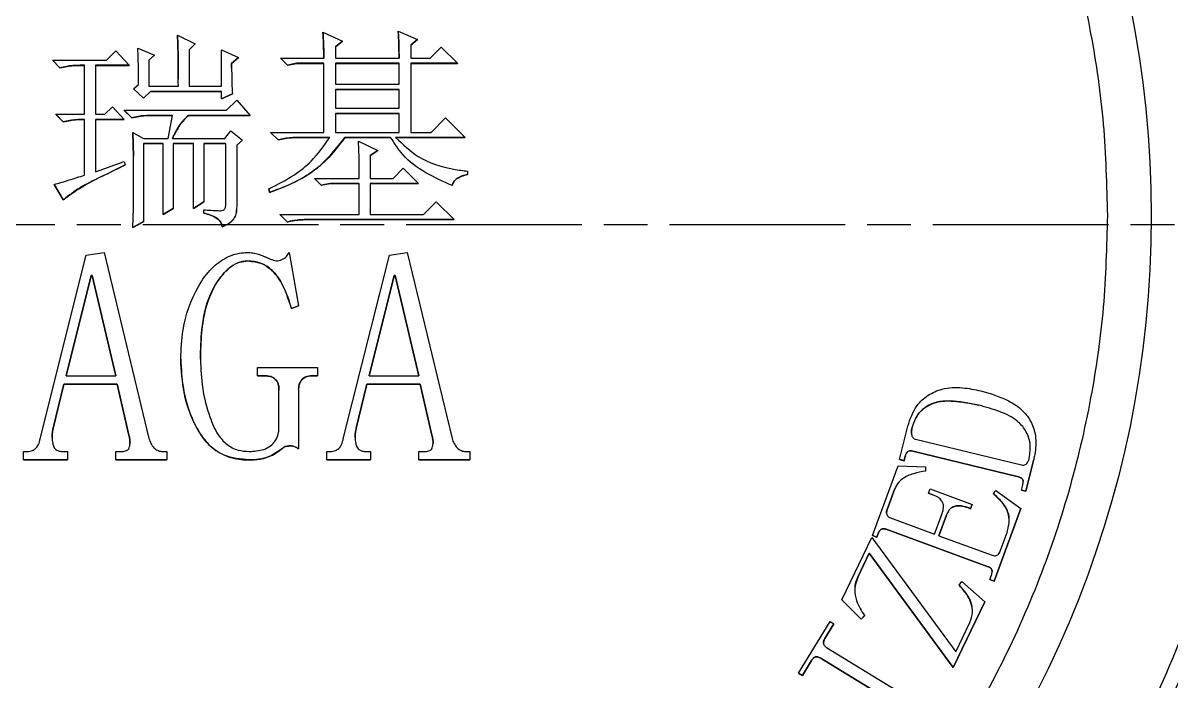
# Model space of a CAD drawing. Header units: millimetres. Extents: x 2016 to 4452, y 736 to 2459.
# Drawn here: x 3642.4 to 3720.8, y 2191.7 to 2236.7 of the extents above; entities that cross this region are included whole.
import ezdxf

# ---------------------------------------------------------------- set-up
doc = ezdxf.new("R2010")
doc.units = ezdxf.units.MM
doc.linetypes.add('AM_ISO08W050', pattern=[18, 12, -1.5, 3, -1.5])
doc.layers.add('AM_7', color=4, linetype='AM_ISO08W050', lineweight=25)

msp = doc.modelspace()

# ---------------------------------------------------------------- linework, layer by layer
at = {"color": 7, "linetype": 'Continuous', "lineweight": 25}
for p, q in [((3668.022, 2236.139), (3669.352, 2235.58)), ((3652.939, 2235.865), (3654.153, 2235.282)), ((3662.879, 2236.081), (3664.208, 2235.467)), ((3664.208, 2235.467), (3663.746, 2235.075)), ((3663.746, 2235.073), (3664.208, 2235.464)), ((3664.208, 2235.467), (3664.208, 2235.464)), ((3669.352, 2235.58), (3668.889, 2235.188)), ((3668.889, 2235.186), (3669.352, 2235.578)), ((3669.352, 2235.58), (3669.352, 2235.578)), ((3648.084, 2234.157), (3648.72, 2234.792)), ((3648.72, 2234.792), (3649.645, 2233.81)), ((3650.223, 2234.976), (3651.379, 2234.514)), ((3654.153, 2235.282), (3653.748, 2234.876)), ((3653.748, 2234.874), (3654.153, 2235.28)), ((3653.748, 2234.876), (3653.748, 2232.376)), ((3654.153, 2235.282), (3654.153, 2235.28)), ((3655.944, 2232.376), (3655.944, 2234.861)), ((3655.944, 2234.861), (3657.1, 2234.341)), ((3663.746, 2235.075), (3663.746, 2234.294)), ((3668.889, 2235.188), (3668.889, 2234.294)), ((3670.218, 2234.294), (3670.97, 2235.045)), ((3670.97, 2235.045), (3672.068, 2233.947)), ((3644.906, 2233.636), (3644.386, 2234.157)), ((3644.386, 2234.157), (3648.084, 2234.157)), ((3644.386, 2234.157), (3644.386, 2234.154)), ((3644.386, 2234.154), (3644.906, 2233.634)), ((3646.582, 2233.81), (3646.293, 2233.81)), ((3646.293, 2233.81), (3646.293, 2233.808)), ((3646.293, 2233.808), (3646.582, 2233.808)), ((3646.582, 2230.458), (3646.582, 2233.81)), ((3649.645, 2233.81), (3647.333, 2233.81)), ((3647.333, 2233.81), (3647.333, 2230.458)), ((3647.333, 2233.808), (3649.645, 2233.808)), ((3649.645, 2233.81), (3649.645, 2233.808)), ((3651.379, 2234.514), (3650.974, 2234.167)), ((3650.974, 2234.165), (3651.379, 2234.512)), ((3650.974, 2234.167), (3650.974, 2232.376)), ((3651.379, 2234.514), (3651.379, 2234.512)), ((3657.1, 2234.341), (3656.638, 2233.936)), ((3656.638, 2233.934), (3657.1, 2234.339)), ((3656.638, 2233.936), (3656.638, 2233.934)), ((3656.639, 2233.635), (3656.638, 2233.934)), ((3657.1, 2234.341), (3657.1, 2234.339)), ((3660.452, 2233.831), (3659.989, 2234.294)), ((3659.989, 2234.294), (3662.937, 2234.294)), ((3659.989, 2234.294), (3659.989, 2234.291)), ((3659.989, 2234.291), (3660.452, 2233.829)), ((3661.087, 2233.947), (3660.452, 2233.831)), ((3660.452, 2233.829), (3661.087, 2233.945)), ((3660.452, 2233.831), (3660.452, 2233.829)), ((3662.937, 2233.947), (3661.087, 2233.947)), ((3661.087, 2233.947), (3661.087, 2233.945)), ((3661.087, 2233.945), (3662.937, 2233.945)), ((3662.937, 2229.225), (3662.937, 2233.947)), ((3663.746, 2234.294), (3668.08, 2234.294)), ((3668.08, 2233.947), (3663.746, 2233.947)), ((3663.746, 2233.947), (3663.746, 2232.513)), ((3663.746, 2233.945), (3668.08, 2233.945)), ((3668.08, 2232.513), (3668.08, 2233.947)), ((3668.889, 2234.294), (3670.218, 2234.294)), ((3672.068, 2233.947), (3668.889, 2233.947)), ((3668.889, 2233.947), (3668.889, 2229.225)), ((3668.889, 2233.945), (3672.068, 2233.945)), ((3672.068, 2233.947), (3672.068, 2233.945)), ((3644.906, 2233.636), (3644.906, 2233.634)), ((3649.934, 2232.202), (3650.281, 2232.491)), ((3650.974, 2232.376), (3652.997, 2232.376)), ((3653.748, 2232.376), (3655.944, 2232.376)), ((3663.746, 2232.513), (3668.08, 2232.513)), ((3650.627, 2231.567), (3649.934, 2232.202)), ((3649.934, 2232.2), (3649.934, 2232.202)), ((3649.934, 2232.2), (3650.627, 2231.565)), ((3651.09, 2232.029), (3650.627, 2231.567)), ((3650.627, 2231.565), (3651.09, 2232.027)), ((3650.627, 2231.567), (3650.627, 2231.565)), ((3655.944, 2232.029), (3651.09, 2232.029)), ((3651.09, 2232.029), (3651.09, 2232.027)), ((3651.09, 2232.027), (3655.944, 2232.027)), ((3655.944, 2231.509), (3655.944, 2232.029)), ((3656.695, 2231.856), (3655.944, 2231.509)), ((3655.944, 2231.507), (3656.695, 2231.854)), ((3655.944, 2231.509), (3655.944, 2231.507)), ((3656.695, 2231.856), (3656.695, 2231.854)), ((3668.08, 2232.166), (3663.746, 2232.166)), ((3663.746, 2232.166), (3663.746, 2230.869)), ((3663.746, 2232.164), (3668.08, 2232.164)), ((3668.08, 2230.869), (3668.08, 2232.166)), ((3647.969, 2230.458), (3648.489, 2230.978)), ((3648.489, 2230.978), (3649.298, 2230.111)), ((3649.818, 2230.212), (3649.298, 2230.732)), ((3649.298, 2230.732), (3656.291, 2230.732)), ((3649.298, 2230.732), (3649.298, 2230.73)), ((3649.298, 2230.73), (3649.818, 2230.21)), ((3656.291, 2230.732), (3656.984, 2231.425)), ((3656.984, 2231.425), (3657.909, 2230.385)), ((3663.746, 2230.869), (3668.08, 2230.869)), ((3645.137, 2229.938), (3644.617, 2230.458)), ((3644.617, 2230.458), (3646.582, 2230.458)), ((3644.617, 2230.458), (3644.617, 2230.456)), ((3644.617, 2230.456), (3645.137, 2229.936)), ((3645.137, 2229.938), (3645.137, 2229.936)), ((3646.582, 2230.111), (3646.524, 2230.111)), ((3646.524, 2230.109), (3646.524, 2230.111)), ((3646.524, 2230.109), (3646.582, 2230.109)), ((3646.582, 2226.297), (3646.582, 2230.111)), ((3647.333, 2230.458), (3647.969, 2230.458)), ((3649.298, 2230.111), (3647.333, 2230.111)), ((3647.333, 2230.111), (3647.333, 2226.528)), ((3647.333, 2230.109), (3649.298, 2230.109)), ((3649.298, 2230.111), (3649.298, 2230.109)), ((3649.818, 2230.212), (3649.818, 2230.21)), ((3652.592, 2230.385), (3651.205, 2230.385)), ((3651.205, 2230.385), (3651.205, 2230.383)), ((3651.205, 2230.383), (3652.592, 2230.383)), ((3652.303, 2228.814), (3652.592, 2230.385)), ((3657.909, 2230.385), (3653.69, 2230.385)), ((3653.69, 2230.385), (3653.69, 2230.383)), ((3653.69, 2230.383), (3657.909, 2230.383)), ((3657.909, 2230.385), (3657.909, 2230.383)), ((3668.08, 2230.522), (3663.746, 2230.522)), ((3663.746, 2230.522), (3663.746, 2229.225)), ((3663.746, 2230.52), (3668.08, 2230.52)), ((3668.08, 2229.225), (3668.08, 2230.522)), ((3670.276, 2229.225), (3671.259, 2230.208)), ((3671.259, 2230.208), (3672.588, 2228.878)), ((3649.934, 2227.605), (3649.876, 2229.219)), ((3649.876, 2229.219), (3650.627, 2228.814)), ((3649.876, 2229.219), (3649.876, 2229.217)), ((3649.876, 2229.217), (3649.934, 2227.603)), ((3656.175, 2228.814), (3656.58, 2229.334)), ((3656.58, 2229.334), (3657.389, 2228.699)), ((3659.816, 2228.705), (3659.296, 2229.225)), ((3659.296, 2229.225), (3662.937, 2229.225)), ((3659.296, 2229.225), (3659.296, 2229.223)), ((3659.296, 2229.223), (3659.816, 2228.703)), ((3663.746, 2229.225), (3668.08, 2229.225)), ((3668.889, 2229.225), (3670.276, 2229.225)), ((3650.627, 2228.814), (3652.303, 2228.814)), ((3651.956, 2228.467), (3650.627, 2228.467)), ((3650.627, 2228.467), (3650.627, 2223.116)), ((3650.627, 2228.465), (3651.956, 2228.465)), ((3651.956, 2223.613), (3651.956, 2228.467)), ((3652.592, 2228.814), (3656.175, 2228.814)), ((3654.037, 2228.467), (3652.65, 2228.467)), ((3652.65, 2228.467), (3652.65, 2224.017)), ((3652.65, 2228.465), (3654.037, 2228.465)), ((3654.037, 2224.017), (3654.037, 2228.467)), ((3656.233, 2228.467), (3654.73, 2228.467)), ((3654.73, 2228.467), (3654.73, 2224.48)), ((3654.73, 2228.465), (3656.233, 2228.465)), ((3656.233, 2224.21), (3656.233, 2228.467)), ((3657.389, 2228.699), (3656.984, 2228.354)), ((3656.984, 2228.352), (3657.389, 2228.696)), ((3656.984, 2228.354), (3656.984, 2224.152)), ((3657.389, 2228.699), (3657.389, 2228.696)), ((3659.816, 2228.705), (3659.816, 2228.703)), ((3663.341, 2228.878), (3661.203, 2228.878)), ((3661.203, 2228.878), (3661.203, 2228.876)), ((3661.203, 2228.876), (3663.341, 2228.876)), ((3667.502, 2228.878), (3664.382, 2228.878)), ((3664.382, 2228.878), (3664.382, 2228.876)), ((3664.382, 2228.876), (3667.502, 2228.876)), ((3665.306, 2228.617), (3666.635, 2227.982)), ((3667.502, 2228.878), (3667.502, 2228.876)), ((3672.588, 2228.878), (3667.849, 2228.878)), ((3667.849, 2228.876), (3672.588, 2228.876)), ((3672.588, 2228.878), (3672.588, 2228.876)), ((3649.934, 2224.037), (3649.934, 2227.605)), ((3666.635, 2227.982), (3666.115, 2227.635)), ((3666.115, 2227.633), (3666.635, 2227.979)), ((3666.115, 2227.635), (3666.115, 2226.074)), ((3666.635, 2227.982), (3666.635, 2227.979)), ((3647.333, 2226.528), (3649.298, 2227.222)), ((3649.298, 2227.222), (3649.356, 2226.991)), ((3667.676, 2226.074), (3668.369, 2226.768)), ((3668.369, 2226.768), (3669.409, 2225.728)), ((3662.301, 2226.074), (3665.364, 2226.074)), ((3662.763, 2225.612), (3662.301, 2226.074)), ((3662.301, 2226.074), (3662.301, 2226.072)), ((3662.301, 2226.072), (3662.763, 2225.61)), ((3666.115, 2226.074), (3667.676, 2226.074)), ((3672.761, 2226.567), (3672.761, 2226.336)), ((3672.761, 2226.336), (3672.761, 2226.333)), ((3645.137, 2224.621), (3644.501, 2225.661)), ((3644.501, 2225.661), (3644.501, 2225.659)), ((3644.501, 2225.659), (3645.137, 2224.619)), ((3659.238, 2225.122), (3659.18, 2225.353)), ((3659.18, 2225.353), (3659.18, 2225.351)), ((3659.18, 2225.351), (3659.238, 2225.12)), ((3663.399, 2225.728), (3662.763, 2225.612)), ((3662.763, 2225.61), (3663.399, 2225.726)), ((3662.763, 2225.61), (3662.763, 2225.612)), ((3665.364, 2225.728), (3663.399, 2225.728)), ((3663.399, 2225.728), (3663.399, 2225.726)), ((3663.399, 2225.726), (3665.364, 2225.726)), ((3665.364, 2223.609), (3665.364, 2225.728)), ((3669.409, 2225.728), (3666.115, 2225.728)), ((3666.115, 2225.728), (3666.115, 2223.609)), ((3666.115, 2225.726), (3669.409, 2225.726)), ((3669.409, 2225.728), (3669.409, 2225.726)), ((3645.137, 2224.621), (3645.137, 2224.619)), ((3654.73, 2224.48), (3654.037, 2224.017)), ((3654.037, 2224.015), (3654.73, 2224.478)), ((3654.73, 2224.48), (3654.73, 2224.478)), ((3659.238, 2225.122), (3659.238, 2225.12)), ((3669.756, 2223.609), (3670.623, 2224.476)), ((3670.623, 2224.476), (3671.837, 2223.262)), ((3649.876, 2222.714), (3649.934, 2224.037)), ((3652.65, 2224.017), (3651.956, 2223.613)), ((3651.956, 2223.611), (3652.65, 2224.015)), ((3651.956, 2223.613), (3651.956, 2223.611)), ((3652.65, 2224.017), (3652.65, 2224.015)), ((3654.037, 2224.017), (3654.037, 2224.015)), ((3654.73, 2223.692), (3654.73, 2223.923)), ((3656.982, 2223.899), (3656.982, 2223.901)), ((3660.452, 2223.089), (3659.932, 2223.609)), ((3659.932, 2223.609), (3665.364, 2223.609)), ((3659.932, 2223.609), (3659.932, 2223.607)), ((3659.932, 2223.607), (3660.452, 2223.086)), ((3666.115, 2223.609), (3669.756, 2223.609)), ((3650.627, 2223.116), (3649.876, 2222.714)), ((3649.876, 2222.712), (3650.627, 2223.114)), ((3650.627, 2223.116), (3650.627, 2223.114)), ((3660.452, 2223.089), (3660.452, 2223.086)), ((3671.837, 2223.262), (3661.839, 2223.262)), ((3661.839, 2223.262), (3661.839, 2223.26)), ((3661.839, 2223.26), (3671.837, 2223.26)), ((3671.837, 2223.262), (3671.837, 2223.26)), ((3649.876, 2222.714), (3649.876, 2222.712)), ((3643.554, 2208.262), (3646.706, 2220.815)), ((3646.706, 2220.815), (3647.917, 2221.007)), ((3647.917, 2221.007), (3650.989, 2208.277)), ((3660.578, 2221.007), (3661.216, 2217.363)), ((3664.266, 2208.262), (3667.419, 2220.815)), ((3667.419, 2220.815), (3668.629, 2221.007)), ((3668.629, 2221.007), (3671.701, 2208.277)), ((3657.737, 2220.431), (3657.737, 2220.429)), ((3647.03, 2219.439), (3645.334, 2212.568)), ((3645.334, 2212.568), (3647.03, 2219.437)), ((3647.111, 2219.439), (3647.03, 2219.439)), ((3647.03, 2219.437), (3647.03, 2219.439)), ((3647.03, 2219.437), (3647.111, 2219.437)), ((3648.726, 2212.568), (3647.111, 2219.439)), ((3647.111, 2219.439), (3647.111, 2219.437)), ((3647.111, 2219.437), (3648.726, 2212.568)), ((3667.742, 2219.439), (3666.046, 2212.568)), ((3666.047, 2212.568), (3667.742, 2219.437)), ((3667.823, 2219.439), (3667.742, 2219.439)), ((3667.742, 2219.437), (3667.742, 2219.439)), ((3667.742, 2219.437), (3667.823, 2219.437)), ((3669.438, 2212.568), (3667.823, 2219.439)), ((3667.823, 2219.439), (3667.823, 2219.437)), ((3667.823, 2219.437), (3669.438, 2212.568)), ((3661.216, 2217.363), (3660.73, 2217.171)), ((3660.73, 2217.169), (3661.216, 2217.361)), ((3661.216, 2217.361), (3661.216, 2217.363)), ((3660.73, 2217.171), (3660.73, 2217.169)), ((3658.417, 2212.568), (3658.417, 2213.144)), ((3658.417, 2213.144), (3662.51, 2213.144)), ((3662.51, 2213.144), (3662.51, 2212.568)), ((3645.172, 2211.993), (3644.444, 2208.999)), ((3644.444, 2208.997), (3645.172, 2211.991)), ((3648.807, 2211.993), (3645.172, 2211.993)), ((3645.172, 2211.993), (3645.172, 2211.991)), ((3645.172, 2211.991), (3648.807, 2211.991)), ((3645.334, 2212.568), (3648.726, 2212.568)), ((3649.613, 2208.517), (3648.807, 2211.993)), ((3648.807, 2211.993), (3648.807, 2211.991)), ((3648.807, 2211.991), (3649.613, 2208.515)), ((3658.902, 2212.568), (3658.417, 2212.568)), ((3658.417, 2212.568), (3658.417, 2212.566)), ((3658.417, 2212.566), (3658.902, 2212.566)), ((3658.902, 2212.568), (3658.902, 2212.566)), ((3662.51, 2212.568), (3662.106, 2212.568)), ((3662.106, 2212.568), (3662.106, 2212.566)), ((3662.106, 2212.566), (3662.51, 2212.566)), ((3662.51, 2212.568), (3662.51, 2212.566)), ((3665.884, 2211.993), (3665.156, 2208.999)), ((3665.156, 2208.997), (3665.884, 2211.991)), ((3669.519, 2211.993), (3665.884, 2211.993)), ((3665.884, 2211.993), (3665.884, 2211.991)), ((3665.884, 2211.991), (3669.519, 2211.991)), ((3666.046, 2212.568), (3669.438, 2212.568)), ((3670.325, 2208.517), (3669.519, 2211.993)), ((3669.519, 2211.993), (3669.519, 2211.991)), ((3669.519, 2211.991), (3670.325, 2208.515)), ((3659.873, 2208.847), (3659.873, 2211.597)), ((3661.216, 2211.669), (3661.216, 2207.582)), ((3644.444, 2208.999), (3644.444, 2208.997)), ((3665.156, 2208.999), (3665.156, 2208.997)), ((3702.292, 2206.841), (3702.845, 2209.116)), ((3649.613, 2208.517), (3649.613, 2208.515)), ((3670.325, 2208.517), (3670.325, 2208.515)), ((3703.382, 2208.234), (3710.612, 2206.471)), ((3711.595, 2208.129), (3711.595, 2208.131)), ((3642.421, 2206.815), (3642.421, 2207.39)), ((3642.421, 2207.39), (3642.664, 2207.39)), ((3645.172, 2207.39), (3645.415, 2207.39)), ((3645.415, 2207.39), (3645.415, 2206.815)), ((3648.723, 2206.815), (3648.723, 2207.39)), ((3648.723, 2207.39), (3649.047, 2207.39)), ((3651.959, 2207.39), (3652.202, 2207.39)), ((3652.202, 2207.39), (3652.202, 2206.815)), ((3660.008, 2207.534), (3660.008, 2207.532)), ((3660.652, 2207.774), (3660.652, 2207.772)), ((3663.134, 2206.815), (3663.134, 2207.39)), ((3663.134, 2207.39), (3663.376, 2207.39)), ((3665.884, 2207.39), (3666.127, 2207.39)), ((3666.127, 2207.39), (3666.127, 2206.815)), ((3669.435, 2206.815), (3669.435, 2207.39)), ((3669.435, 2207.39), (3669.759, 2207.39)), ((3672.672, 2207.39), (3672.914, 2207.39)), ((3672.914, 2207.39), (3672.914, 2206.815)), ((3710.413, 2205.662), (3703.184, 2207.425)), ((3703.184, 2207.425), (3703.184, 2207.422)), ((3703.184, 2207.422), (3710.413, 2205.66)), ((3645.415, 2206.815), (3642.421, 2206.815)), ((3642.421, 2206.815), (3642.421, 2206.813)), ((3642.421, 2206.813), (3645.415, 2206.813)), ((3645.415, 2206.815), (3645.415, 2206.813)), ((3652.202, 2206.815), (3648.723, 2206.815)), ((3648.723, 2206.815), (3648.723, 2206.813)), ((3648.723, 2206.813), (3652.202, 2206.813)), ((3652.202, 2206.815), (3652.202, 2206.813)), ((3657.833, 2206.815), (3657.833, 2206.813)), ((3666.127, 2206.815), (3663.134, 2206.815)), ((3663.134, 2206.815), (3663.134, 2206.813)), ((3663.134, 2206.813), (3666.127, 2206.813)), ((3666.127, 2206.815), (3666.127, 2206.813)), ((3672.914, 2206.815), (3669.435, 2206.815)), ((3669.435, 2206.815), (3669.435, 2206.813)), ((3669.435, 2206.813), (3672.914, 2206.813)), ((3672.914, 2206.815), (3672.914, 2206.813)), ((3700.444, 2201.639), (3702.199, 2206.407)), ((3702.199, 2206.407), (3704.051, 2206.332)), ((3702.596, 2206.766), (3702.292, 2206.841)), ((3702.292, 2206.841), (3702.292, 2206.839)), ((3702.292, 2206.839), (3702.596, 2206.764)), ((3702.669, 2207.068), (3702.596, 2206.766)), ((3702.596, 2206.764), (3702.669, 2207.066)), ((3702.596, 2206.766), (3702.596, 2206.764)), ((3702.669, 2207.068), (3702.669, 2207.066)), ((3704.051, 2206.332), (3704.056, 2206.052)), ((3711.455, 2206.856), (3710.926, 2204.681)), ((3710.926, 2204.679), (3711.455, 2206.854)), ((3711.455, 2206.856), (3711.455, 2206.854)), ((3710.413, 2205.662), (3710.413, 2205.66)), ((3701.937, 2204.79), (3701.436, 2203.429)), ((3701.436, 2203.426), (3701.937, 2204.788)), ((3701.937, 2204.79), (3701.937, 2204.788)), ((3704.274, 2204.538), (3704.382, 2204.829)), ((3704.382, 2204.829), (3707.25, 2203.773)), ((3710.621, 2204.755), (3710.708, 2205.109)), ((3710.926, 2204.681), (3710.621, 2204.755)), ((3710.621, 2204.755), (3710.621, 2204.752)), ((3704.565, 2204.432), (3704.274, 2204.538)), ((3704.274, 2204.538), (3704.274, 2204.536)), ((3704.274, 2204.536), (3704.565, 2204.43)), ((3704.565, 2204.432), (3704.565, 2204.43)), ((3708.684, 2204.517), (3708.87, 2204.725)), ((3708.87, 2204.725), (3710.571, 2203.49)), ((3710.621, 2204.752), (3710.926, 2204.679)), ((3710.926, 2204.681), (3710.926, 2204.679)), ((3701.436, 2203.429), (3701.436, 2203.426)), ((3707.142, 2203.482), (3706.948, 2203.554)), ((3706.948, 2203.554), (3706.948, 2203.552)), ((3706.948, 2203.552), (3707.142, 2203.48)), ((3707.25, 2203.773), (3707.142, 2203.482)), ((3707.142, 2203.48), (3707.25, 2203.771)), ((3707.142, 2203.482), (3707.142, 2203.48)), ((3707.25, 2203.773), (3707.25, 2203.771)), ((3710.571, 2203.49), (3708.745, 2198.53)), ((3708.745, 2198.528), (3710.571, 2203.488)), ((3710.571, 2203.49), (3710.571, 2203.488)), ((3701.664, 2202.849), (3704.679, 2201.739)), ((3704.679, 2201.739), (3705.199, 2203.149)), ((3705.492, 2203.041), (3704.971, 2201.631)), ((3704.972, 2201.631), (3705.492, 2203.039)), ((3705.492, 2203.041), (3705.492, 2203.039)), ((3700.737, 2201.531), (3700.444, 2201.639)), ((3700.444, 2201.639), (3700.444, 2201.637)), ((3700.444, 2201.637), (3700.737, 2201.529)), ((3700.828, 2201.774), (3700.737, 2201.531)), ((3700.737, 2201.529), (3700.828, 2201.772)), ((3700.828, 2201.774), (3700.828, 2201.772)), ((3708.333, 2199.51), (3701.379, 2202.07)), ((3701.379, 2202.068), (3701.379, 2202.07)), ((3701.379, 2202.068), (3708.333, 2199.508)), ((3704.971, 2201.631), (3708.618, 2200.289)), ((3709.169, 2200.583), (3709.633, 2201.847)), ((3698.349, 2197.247), (3700.386, 2201.497)), ((3700.386, 2201.497), (3706.124, 2193.693)), ((3700.737, 2201.531), (3700.737, 2201.529)), ((3700.22, 2200.428), (3699.438, 2198.794)), ((3699.438, 2198.792), (3700.22, 2200.425)), ((3705.957, 2192.624), (3700.22, 2200.428)), ((3700.22, 2200.428), (3700.22, 2200.425)), ((3700.22, 2200.425), (3705.957, 2192.622)), ((3708.333, 2199.51), (3708.333, 2199.508)), ((3699.438, 2198.794), (3699.438, 2198.792)), ((3706.35, 2198.239), (3706.531, 2198.497)), ((3706.531, 2198.497), (3708.106, 2197.108)), ((3708.452, 2198.638), (3708.56, 2198.929)), ((3708.745, 2198.53), (3708.452, 2198.638)), ((3708.452, 2198.638), (3708.452, 2198.636)), ((3708.452, 2198.636), (3708.745, 2198.528)), ((3708.745, 2198.53), (3708.745, 2198.528)), ((3699.671, 2195.926), (3698.349, 2197.247)), ((3698.349, 2197.247), (3698.349, 2197.245)), ((3698.349, 2197.245), (3699.671, 2195.924)), ((3708.106, 2197.108), (3705.957, 2192.624)), ((3705.957, 2192.622), (3708.106, 2197.106)), ((3708.106, 2197.108), (3708.106, 2197.106)), ((3699.896, 2196.161), (3699.671, 2195.926)), ((3699.671, 2195.924), (3699.896, 2196.159)), ((3699.896, 2196.161), (3699.896, 2196.159)), ((3695.376, 2192.229), (3697.539, 2195.773)), ((3697.805, 2195.611), (3697.183, 2194.592)), ((3697.183, 2194.59), (3697.805, 2195.609)), ((3697.539, 2195.773), (3697.805, 2195.611)), ((3697.805, 2195.611), (3697.805, 2195.609)), ((3699.671, 2195.926), (3699.671, 2195.924)), ((3706.124, 2193.693), (3707.087, 2195.702)), ((3697.183, 2194.592), (3697.183, 2194.59)), ((3697.295, 2193.976), (3703.631, 2190.11)), ((3696.264, 2193.086), (3695.642, 2192.067)), ((3695.642, 2192.065), (3696.264, 2193.084)), ((3696.264, 2193.086), (3696.264, 2193.084)), ((3703.197, 2189.401), (3696.861, 2193.267)), ((3696.861, 2193.265), (3696.861, 2193.267)), ((3696.861, 2193.265), (3703.197, 2189.399)), ((3695.642, 2192.067), (3695.376, 2192.229)), ((3695.376, 2192.229), (3695.376, 2192.226)), ((3695.376, 2192.226), (3695.642, 2192.065)), ((3705.957, 2192.624), (3705.957, 2192.622)), ((3695.642, 2192.067), (3695.642, 2192.065))]:
    msp.add_line(p, q, dxfattribs=at)
msp.add_circle((3647.989, 2223.519), 71.5, dxfattribs=at)
for centre, start, end in [((3647.99, 2223.517), 280.30604, 349.69383), ((3648.067, 2223.145), 281.36448, 349.47139)]:
    msp.add_arc(centre, 80, start, end, dxfattribs=at)
for points, knots in [([(3579.49, 2223.525), (3579.544, 2225.615), (3579.654, 2229.793), (3580.564, 2236.131), (3582.05, 2242.484), (3584.224, 2248.85), (3587.055, 2255.073), (3590.569, 2261.095), (3594.723, 2266.787), (3599.466, 2272.049), (3604.728, 2276.792), (3610.42, 2280.946), (3616.442, 2284.46), (3622.665, 2287.291), (3629.031, 2289.463), (3635.383, 2290.958), (3641.722, 2291.835), (3647.989, 2292.12), (3654.257, 2291.835), (3660.595, 2290.958), (3666.948, 2289.463), (3673.314, 2287.291), (3679.537, 2284.46), (3685.56, 2280.946), (3691.251, 2276.792), (3696.513, 2272.049), (3701.256, 2266.787), (3705.41, 2261.095), (3708.924, 2255.073), (3711.755, 2248.85), (3713.929, 2242.484), (3715.415, 2236.132), (3716.325, 2229.793), (3716.435, 2225.615), (3716.49, 2223.525)], [0, 0, 0, 0, 0.0291236, 0.0582485, 0.08912, 0.1199941, 0.1519015, 0.1843128, 0.2170688, 0.25, 0.2829312, 0.3156872, 0.3480985, 0.3800059, 0.4108775, 0.4417515, 0.4708745, 0.5, 0.529123, 0.5582485, 0.58912, 0.6199941, 0.6519015, 0.6843128, 0.7170688, 0.75, 0.7829312, 0.8156872, 0.8480985, 0.8800059, 0.9108775, 0.9417515, 0.9708751, 1, 1, 1, 1]), ([(3668.08, 2234.294), (3668.079, 2234.46), (3668.077, 2234.794), (3668.064, 2235.409), (3668.038, 2235.857), (3668.022, 2236.139)], [0, 0, 0, 0, 0.2708249, 0.5416574, 1, 1, 1, 1]), ([(3652.997, 2232.376), (3652.996, 2232.709), (3652.994, 2233.376), (3652.985, 2234.539), (3652.956, 2235.368), (3652.939, 2235.865)], [0, 0, 0, 0, 0.286572, 0.573139, 1, 1, 1, 1]), ([(3652.939, 2235.862), (3652.952, 2235.529), (3652.977, 2234.863), (3652.991, 2233.867), (3652.993, 2233.204), (3652.994, 2232.874)], [0, 0, 0, 0, 0.334579, 0.669145, 1, 1, 1, 1]), ([(3662.937, 2234.294), (3662.935, 2234.46), (3662.932, 2234.794), (3662.918, 2235.39), (3662.894, 2235.818), (3662.879, 2236.081)], [0, 0, 0, 0, 0.279578, 0.559168, 1, 1, 1, 1]), ([(3662.879, 2236.079), (3662.888, 2235.912), (3662.907, 2235.579), (3662.931, 2234.984), (3662.935, 2234.554), (3662.937, 2234.291)], [0, 0, 0, 0, 0.2795779, 0.5591682, 1, 1, 1, 1]), ([(3668.022, 2236.136), (3668.033, 2235.97), (3668.054, 2235.637), (3668.074, 2235.022), (3668.078, 2234.574), (3668.08, 2234.291)], [0, 0, 0, 0, 0.270825, 0.541661, 1, 1, 1, 1]), ([(3650.281, 2232.491), (3650.279, 2232.825), (3650.277, 2233.406), (3650.259, 2234.234), (3650.235, 2234.729), (3650.223, 2234.976)], [0, 0, 0, 0, 0.402279, 0.701072, 1, 1, 1, 1]), ([(3646.293, 2233.81), (3646.126, 2233.806), (3645.81, 2233.8), (3645.345, 2233.741), (3645.053, 2233.671), (3644.906, 2233.636)], [0, 0, 0, 0, 0.35686, 0.67714, 1, 1, 1, 1]), ([(3644.906, 2233.634), (3645.068, 2233.673), (3645.376, 2233.746), (3645.842, 2233.799), (3646.142, 2233.805), (3646.293, 2233.808)], [0, 0, 0, 0, 0.356908, 0.677314, 1, 1, 1, 1]), ([(3656.638, 2233.936), (3656.639, 2233.589), (3656.642, 2233.069), (3656.66, 2232.375), (3656.683, 2232.029), (3656.695, 2231.856)], [0, 0, 0, 0, 0.499684, 0.749744, 1, 1, 1, 1]), ([(3646.524, 2230.111), (3646.357, 2230.108), (3646.041, 2230.101), (3645.576, 2230.043), (3645.284, 2229.973), (3645.137, 2229.938)], [0, 0, 0, 0, 0.35686, 0.67714, 1, 1, 1, 1]), ([(3645.137, 2229.936), (3645.299, 2229.974), (3645.608, 2230.047), (3646.073, 2230.1), (3646.373, 2230.106), (3646.524, 2230.109)], [0, 0, 0, 0, 0.356908, 0.677314, 1, 1, 1, 1]), ([(3651.205, 2230.385), (3651.038, 2230.382), (3650.722, 2230.375), (3650.257, 2230.317), (3649.965, 2230.247), (3649.818, 2230.212)], [0, 0, 0, 0, 0.35686, 0.67714, 1, 1, 1, 1]), ([(3649.818, 2230.21), (3649.981, 2230.248), (3650.289, 2230.321), (3650.754, 2230.374), (3651.054, 2230.38), (3651.205, 2230.383)], [0, 0, 0, 0, 0.356908, 0.677314, 1, 1, 1, 1]), ([(3653.69, 2230.385), (3653.567, 2230.271), (3653.321, 2230.044), (3652.947, 2229.516), (3652.732, 2229.09), (3652.592, 2228.814)], [0, 0, 0, 0, 0.259762, 0.519402, 1, 1, 1, 1]), ([(3652.592, 2228.812), (3652.665, 2228.962), (3652.812, 2229.261), (3653.139, 2229.818), (3653.473, 2230.161), (3653.69, 2230.383)], [0, 0, 0, 0, 0.259337, 0.518831, 1, 1, 1, 1]), ([(3659.18, 2225.353), (3659.776, 2225.656), (3660.808, 2226.18), (3662.271, 2227.336), (3662.946, 2228.309), (3663.341, 2228.878)], [0, 0, 0, 0, 0.36202, 0.6263638, 1, 1, 1, 1]), ([(3664.382, 2228.878), (3663.98, 2228.337), (3662.972, 2226.976), (3661.086, 2225.787), (3659.685, 2225.283), (3659.238, 2225.122)], [0, 0, 0, 0, 0.3105248, 0.7800713, 1, 1, 1, 1]), ([(3659.238, 2225.12), (3659.864, 2225.357), (3661.014, 2225.793), (3662.869, 2226.953), (3663.8, 2228.137), (3664.382, 2228.876)], [0, 0, 0, 0, 0.3094377, 0.5687186, 1, 1, 1, 1]), ([(3661.203, 2228.878), (3661.036, 2228.875), (3660.72, 2228.868), (3660.255, 2228.81), (3659.963, 2228.74), (3659.816, 2228.705)], [0, 0, 0, 0, 0.35686, 0.67714, 1, 1, 1, 1]), ([(3659.816, 2228.703), (3659.978, 2228.741), (3660.287, 2228.814), (3660.752, 2228.867), (3661.052, 2228.873), (3661.203, 2228.876)], [0, 0, 0, 0, 0.356908, 0.677314, 1, 1, 1, 1]), ([(3665.364, 2226.074), (3665.362, 2226.408), (3665.359, 2226.998), (3665.342, 2227.846), (3665.318, 2228.36), (3665.306, 2228.617)], [0, 0, 0, 0, 0.39313, 0.696516, 1, 1, 1, 1]), ([(3671.721, 2225.584), (3671.11, 2225.853), (3669.885, 2226.391), (3668.378, 2227.491), (3667.76, 2228.47), (3667.502, 2228.878)], [0, 0, 0, 0, 0.367157, 0.736287, 1, 1, 1, 1]), ([(3667.849, 2228.878), (3668.337, 2228.404), (3669.451, 2227.321), (3671.289, 2226.76), (3672.452, 2226.607), (3672.761, 2226.567)], [0, 0, 0, 0, 0.364385, 0.830851, 1, 1, 1, 1]), ([(3649.356, 2226.991), (3648.759, 2226.695), (3647.74, 2226.189), (3646.274, 2225.491), (3645.518, 2224.912), (3645.137, 2224.621)], [0, 0, 0, 0, 0.41234, 0.704495, 1, 1, 1, 1]), ([(3645.137, 2224.619), (3645.618, 2224.969), (3646.513, 2225.62), (3647.98, 2226.31), (3648.897, 2226.762), (3649.356, 2226.988)], [0, 0, 0, 0, 0.36689, 0.683392, 1, 1, 1, 1]), ([(3644.501, 2225.661), (3644.85, 2225.761), (3645.373, 2225.91), (3646.065, 2226.129), (3646.409, 2226.241), (3646.582, 2226.297)], [0, 0, 0, 0, 0.499885, 0.749929, 1, 1, 1, 1]), ([(3672.761, 2226.336), (3672.636, 2226.308), (3672.385, 2226.253), (3672.069, 2226.103), (3671.844, 2225.893), (3671.751, 2225.713), (3671.726, 2225.606), (3671.721, 2225.584)], [0, 0, 0, 0, 0.282135, 0.566109, 0.757606, 0.950164, 1, 1, 1, 1]), ([(3671.721, 2225.582), (3671.75, 2225.673), (3671.807, 2225.85), (3672.036, 2226.079), (3672.361, 2226.244), (3672.626, 2226.303), (3672.761, 2226.333)], [0, 0, 0, 0, 0.208439, 0.402698, 0.695105, 1, 1, 1, 1]), ([(3654.73, 2223.923), (3654.897, 2223.911), (3655.226, 2223.888), (3655.612, 2223.872), (3655.886, 2223.862), (3656.027, 2223.875), (3656.13, 2223.928), (3656.191, 2223.999), (3656.226, 2224.097), (3656.231, 2224.17), (3656.233, 2224.21)], [0, 0, 0, 0, 0.291265, 0.577908, 0.673859, 0.770575, 0.821169, 0.872133, 0.929983, 1, 1, 1, 1]), ([(3656.002, 2222.772), (3655.967, 2222.889), (3655.901, 2223.109), (3655.603, 2223.391), (3655.206, 2223.583), (3654.884, 2223.657), (3654.73, 2223.692)], [0, 0, 0, 0, 0.215567, 0.407136, 0.716043, 1, 1, 1, 1]), ([(3654.73, 2223.69), (3654.889, 2223.653), (3655.208, 2223.58), (3655.598, 2223.391), (3655.869, 2223.136), (3655.968, 2222.922), (3655.996, 2222.796), (3656.002, 2222.77)], [0, 0, 0, 0, 0.292672, 0.587324, 0.768523, 0.951511, 1, 1, 1, 1]), ([(3656.984, 2224.152), (3656.981, 2223.983), (3656.976, 2223.684), (3656.796, 2223.29), (3656.477, 2222.965), (3656.18, 2222.844), (3656.002, 2222.772)], [0, 0, 0, 0, 0.273904, 0.481798, 0.689877, 1, 1, 1, 1]), ([(3656.002, 2222.77), (3656.215, 2222.859), (3656.547, 2222.998), (3656.851, 2223.383), (3656.964, 2223.674), (3656.968, 2223.85), (3656.97, 2223.9)], [0, 0, 0, 0, 0.427109, 0.666996, 0.906925, 1, 1, 1, 1]), ([(3716.49, 2223.525), (3716.435, 2221.436), (3716.325, 2217.258), (3715.415, 2210.92), (3713.929, 2204.567), (3711.755, 2198.201), (3708.924, 2191.978), (3705.41, 2185.955), (3701.256, 2180.264), (3696.513, 2175.002), (3691.251, 2170.259), (3685.56, 2166.105), (3679.537, 2162.591), (3673.314, 2159.76), (3666.948, 2157.588), (3660.596, 2156.093), (3654.257, 2155.216), (3647.99, 2154.931), (3641.722, 2155.216), (3635.384, 2156.093), (3629.031, 2157.588), (3622.665, 2159.759), (3616.442, 2162.591), (3610.42, 2166.105), (3604.728, 2170.259), (3599.466, 2175.002), (3594.723, 2180.264), (3590.569, 2185.955), (3587.055, 2191.978), (3584.224, 2198.201), (3582.05, 2204.567), (3580.564, 2210.919), (3579.654, 2217.258), (3579.544, 2221.436), (3579.49, 2223.525)], [0, 0, 0, 0, 0.029124, 0.058248, 0.08912, 0.119994, 0.151902, 0.184313, 0.217069, 0.25, 0.282931, 0.315687, 0.348098, 0.380006, 0.410878, 0.441752, 0.470875, 0.5, 0.529123, 0.558248, 0.58912, 0.619994, 0.651902, 0.684313, 0.717069, 0.75, 0.782931, 0.815687, 0.848098, 0.880006, 0.910878, 0.941752, 0.970875, 1, 1, 1, 1]), ([(3661.839, 2223.262), (3661.672, 2223.258), (3661.356, 2223.252), (3660.891, 2223.193), (3660.599, 2223.124), (3660.452, 2223.089)], [0, 0, 0, 0, 0.35686, 0.67714, 1, 1, 1, 1]), ([(3660.452, 2223.086), (3660.614, 2223.125), (3660.922, 2223.198), (3661.388, 2223.251), (3661.688, 2223.257), (3661.839, 2223.26)], [0, 0, 0, 0, 0.356908, 0.677314, 1, 1, 1, 1]), ([(3653.161, 2213.707), (3653.189, 2214.375), (3653.263, 2216.097), (3654.016, 2218.262), (3655.168, 2219.89), (3656.246, 2220.726), (3657.168, 2220.987), (3657.685, 2221.003), (3657.788, 2221.007)], [0, 0, 0, 0, 0.211208, 0.543916, 0.70607, 0.836311, 0.967456, 1, 1, 1, 1]), ([(3657.788, 2221.007), (3657.925, 2220.997), (3658.187, 2220.978), (3658.558, 2220.864), (3658.787, 2220.768), (3658.902, 2220.719)], [0, 0, 0, 0, 0.356459, 0.6762528, 1, 1, 1, 1]), ([(3658.902, 2220.719), (3658.968, 2220.69), (3659.098, 2220.633), (3659.358, 2220.52), (3659.563, 2220.467), (3659.7, 2220.431)], [0, 0, 0, 0, 0.251708, 0.503436, 1, 1, 1, 1]), ([(3659.7, 2220.431), (3659.83, 2220.45), (3660.085, 2220.488), (3660.39, 2220.715), (3660.517, 2220.913), (3660.578, 2221.007)], [0, 0, 0, 0, 0.3565311, 0.6963223, 1, 1, 1, 1]), ([(3657.737, 2220.431), (3657.498, 2220.401), (3657.026, 2220.341), (3656.275, 2219.825), (3655.469, 2218.839), (3654.832, 2217.312), (3654.545, 2215.512), (3654.517, 2214.309), (3654.503, 2213.707)], [0, 0, 0, 0, 0.087728, 0.173959, 0.328461, 0.554861, 0.777023, 1, 1, 1, 1]), ([(3654.503, 2213.705), (3654.521, 2214.371), (3654.559, 2215.871), (3654.952, 2217.838), (3655.79, 2219.263), (3656.495, 2220.007), (3657.153, 2220.373), (3657.554, 2220.411), (3657.737, 2220.429)], [0, 0, 0, 0, 0.247052, 0.556194, 0.728456, 0.852184, 0.932583, 1, 1, 1, 1]), ([(3660.73, 2217.171), (3660.523, 2217.814), (3660.22, 2218.754), (3659.446, 2219.805), (3658.654, 2220.344), (3658.037, 2220.403), (3657.737, 2220.431)], [0, 0, 0, 0, 0.421189, 0.615596, 0.812628, 1, 1, 1, 1]), ([(3657.737, 2220.429), (3658.079, 2220.391), (3658.719, 2220.321), (3659.581, 2219.679), (3660.272, 2218.614), (3660.563, 2217.698), (3660.73, 2217.169)], [0, 0, 0, 0, 0.2129218, 0.3976328, 0.6523476, 1, 1, 1, 1]), ([(3657.833, 2206.815), (3657.246, 2206.87), (3656.253, 2206.964), (3655.08, 2207.772), (3654.045, 2209.193), (3653.31, 2211.229), (3653.207, 2212.941), (3653.161, 2213.707)], [0, 0, 0, 0, 0.187422, 0.316972, 0.445984, 0.752119, 1, 1, 1, 1]), ([(3653.161, 2213.705), (3653.194, 2213.035), (3653.254, 2211.815), (3653.725, 2210.102), (3654.357, 2208.708), (3655.248, 2207.6), (3656.359, 2206.98), (3657.264, 2206.827), (3657.743, 2206.815), (3657.833, 2206.813)], [0, 0, 0, 0, 0.215958, 0.393484, 0.570524, 0.707459, 0.84524, 0.970964, 1, 1, 1, 1]), ([(3654.503, 2213.707), (3654.533, 2213.037), (3654.592, 2211.698), (3655.046, 2209.959), (3655.581, 2208.634), (3656.278, 2207.851), (3657.036, 2207.446), (3657.583, 2207.408), (3657.839, 2207.39)], [0, 0, 0, 0, 0.254742, 0.50973, 0.682774, 0.792634, 0.903219, 1, 1, 1, 1]), ([(3659.873, 2211.597), (3659.867, 2211.734), (3659.856, 2211.957), (3659.72, 2212.24), (3659.521, 2212.434), (3659.235, 2212.555), (3659.018, 2212.564), (3658.902, 2212.568)], [0, 0, 0, 0, 0.2578562, 0.4223337, 0.5883002, 0.7795784, 1, 1, 1, 1]), ([(3658.902, 2212.566), (3659.039, 2212.56), (3659.262, 2212.549), (3659.545, 2212.413), (3659.739, 2212.213), (3659.86, 2211.928), (3659.869, 2211.711), (3659.873, 2211.595)], [0, 0, 0, 0, 0.257856, 0.422334, 0.5883, 0.779578, 1, 1, 1, 1]), ([(3662.106, 2212.568), (3661.972, 2212.557), (3661.749, 2212.539), (3661.482, 2212.365), (3661.311, 2212.15), (3661.225, 2211.905), (3661.219, 2211.741), (3661.216, 2211.669)], [0, 0, 0, 0, 0.277602, 0.465557, 0.653489, 0.849158, 1, 1, 1, 1]), ([(3661.216, 2211.667), (3661.226, 2211.8), (3661.244, 2212.027), (3661.419, 2212.3), (3661.635, 2212.474), (3661.877, 2212.556), (3662.036, 2212.563), (3662.106, 2212.566)], [0, 0, 0, 0, 0.27733, 0.471434, 0.665879, 0.852753, 1, 1, 1, 1]), ([(3702.845, 2209.116), (3703.015, 2209.614), (3703.299, 2210.444), (3704.213, 2211.287), (3705.291, 2211.756), (3706.551, 2211.807), (3707.42, 2211.628), (3707.832, 2211.543)], [0, 0, 0, 0, 0.247075, 0.411707, 0.576376, 0.799459, 1, 1, 1, 1]), ([(3707.832, 2211.543), (3708.479, 2211.357), (3709.512, 2211.06), (3710.687, 2210.268), (3711.329, 2209.415), (3711.646, 2208.366), (3711.594, 2207.488), (3711.479, 2206.964), (3711.455, 2206.856)], [0, 0, 0, 0, 0.297111, 0.47381, 0.61789, 0.761902, 0.950798, 1, 1, 1, 1]), ([(3703.149, 2209.039), (3703.262, 2209.364), (3703.458, 2209.924), (3704.098, 2210.488), (3704.914, 2210.84), (3706.162, 2210.882), (3707.119, 2210.678), (3707.697, 2210.555)], [0, 0, 0, 0, 0.187288, 0.322879, 0.458162, 0.672864, 1, 1, 1, 1]), ([(3707.697, 2210.557), (3707.039, 2210.697), (3706.086, 2210.899), (3704.8, 2210.809), (3703.991, 2210.44), (3703.435, 2209.842), (3703.23, 2209.341), (3703.159, 2209.079), (3703.149, 2209.041)], [0, 0, 0, 0, 0.370461, 0.536516, 0.705021, 0.84958, 0.977988, 1, 1, 1, 1]), ([(3711.151, 2206.929), (3711.198, 2207.269), (3711.289, 2207.922), (3710.945, 2208.834), (3710.246, 2209.632), (3709.1, 2210.172), (3708.186, 2210.423), (3707.697, 2210.557)], [0, 0, 0, 0, 0.178845, 0.344366, 0.496994, 0.730831, 1, 1, 1, 1]), ([(3644.444, 2208.999), (3644.433, 2208.947), (3644.412, 2208.841), (3644.379, 2208.629), (3644.369, 2208.468), (3644.363, 2208.361)], [0, 0, 0, 0, 0.2502199, 0.5005081, 1, 1, 1, 1]), ([(3644.363, 2208.359), (3644.365, 2208.413), (3644.369, 2208.52), (3644.394, 2208.734), (3644.424, 2208.892), (3644.444, 2208.997)], [0, 0, 0, 0, 0.250219, 0.500495, 1, 1, 1, 1]), ([(3657.839, 2207.39), (3658.178, 2207.41), (3658.69, 2207.441), (3659.309, 2207.75), (3659.667, 2208.12), (3659.822, 2208.519), (3659.86, 2208.761), (3659.873, 2208.847)], [0, 0, 0, 0, 0.362877, 0.547963, 0.734409, 0.906428, 1, 1, 1, 1]), ([(3662.123, 2145.794), (3664.619, 2146.32), (3669.657, 2147.383), (3677.034, 2149.921), (3684.276, 2153.19), (3691.255, 2157.253), (3697.858, 2162.065), (3703.951, 2167.557), (3709.444, 2173.651), (3714.256, 2180.254), (3718.318, 2187.233), (3721.587, 2194.475), (3724.126, 2201.852), (3725.189, 2206.889), (3725.715, 2209.385)], [0, 0, 0, 0, 0.0799588, 0.1613715, 0.2441424, 0.3288926, 0.4142166, 0.5, 0.5857784, 0.6711024, 0.7558576, 0.8386237, 0.9200388, 1, 1, 1, 1]), ([(3665.156, 2208.999), (3665.146, 2208.947), (3665.124, 2208.841), (3665.091, 2208.629), (3665.082, 2208.468), (3665.075, 2208.361)], [0, 0, 0, 0, 0.25022, 0.500508, 1, 1, 1, 1]), ([(3665.075, 2208.359), (3665.077, 2208.413), (3665.082, 2208.52), (3665.106, 2208.734), (3665.136, 2208.892), (3665.156, 2208.997)], [0, 0, 0, 0, 0.250219, 0.500495, 1, 1, 1, 1]), ([(3703.106, 2208.622), (3703.103, 2208.641), (3703.085, 2208.78), (3703.119, 2208.919), (3703.149, 2209.039)], [0, 0, 0, 0, 0.133985, 1, 1, 1, 1]), ([(3703.149, 2209.041), (3703.13, 2208.946), (3703.095, 2208.771), (3703.097, 2208.547), (3703.154, 2208.39), (3703.235, 2208.294), (3703.32, 2208.252), (3703.37, 2208.237), (3703.382, 2208.234)], [0, 0, 0, 0, 0.3092031, 0.5693339, 0.7017053, 0.8348468, 0.9586804, 1, 1, 1, 1]), ([(3642.664, 2207.39), (3642.787, 2207.404), (3642.997, 2207.428), (3643.254, 2207.589), (3643.438, 2207.821), (3643.513, 2208.062), (3643.546, 2208.22), (3643.554, 2208.262)], [0, 0, 0, 0, 0.268165, 0.456817, 0.645375, 0.906381, 1, 1, 1, 1]), ([(3644.363, 2208.361), (3644.372, 2208.222), (3644.386, 2208.001), (3644.464, 2207.736), (3644.561, 2207.568), (3644.715, 2207.459), (3644.926, 2207.4), (3645.087, 2207.394), (3645.172, 2207.39)], [0, 0, 0, 0, 0.284135, 0.450473, 0.560568, 0.671794, 0.825494, 1, 1, 1, 1]), ([(3649.047, 2207.39), (3649.133, 2207.392), (3649.274, 2207.395), (3649.442, 2207.44), (3649.55, 2207.497), (3649.623, 2207.594), (3649.674, 2207.751), (3649.687, 2207.88), (3649.694, 2207.957)], [0, 0, 0, 0, 0.25713, 0.418126, 0.515419, 0.613557, 0.771961, 1, 1, 1, 1]), ([(3649.694, 2207.957), (3649.693, 2208.004), (3649.69, 2208.099), (3649.675, 2208.288), (3649.638, 2208.426), (3649.613, 2208.517)], [0, 0, 0, 0, 0.25103, 0.502225, 1, 1, 1, 1]), ([(3649.613, 2208.515), (3649.626, 2208.469), (3649.651, 2208.377), (3649.688, 2208.191), (3649.692, 2208.049), (3649.694, 2207.954)], [0, 0, 0, 0, 0.251018, 0.502255, 1, 1, 1, 1]), ([(3650.989, 2208.277), (3651.03, 2208.165), (3651.114, 2207.94), (3651.3, 2207.65), (3651.561, 2207.464), (3651.787, 2207.396), (3651.922, 2207.391), (3651.959, 2207.39)], [0, 0, 0, 0, 0.25387, 0.509596, 0.715202, 0.920342, 1, 1, 1, 1]), ([(3663.376, 2207.39), (3663.5, 2207.404), (3663.71, 2207.428), (3663.966, 2207.589), (3664.151, 2207.821), (3664.226, 2208.062), (3664.258, 2208.22), (3664.266, 2208.262)], [0, 0, 0, 0, 0.268165, 0.456817, 0.645375, 0.906381, 1, 1, 1, 1]), ([(3665.075, 2208.361), (3665.084, 2208.222), (3665.098, 2208.001), (3665.177, 2207.736), (3665.274, 2207.568), (3665.428, 2207.459), (3665.638, 2207.4), (3665.799, 2207.394), (3665.884, 2207.39)], [0, 0, 0, 0, 0.284135, 0.450473, 0.560568, 0.671794, 0.825494, 1, 1, 1, 1]), ([(3669.759, 2207.39), (3669.846, 2207.392), (3669.987, 2207.395), (3670.155, 2207.44), (3670.262, 2207.497), (3670.335, 2207.594), (3670.386, 2207.751), (3670.399, 2207.88), (3670.406, 2207.957)], [0, 0, 0, 0, 0.25713, 0.418126, 0.515419, 0.613557, 0.771961, 1, 1, 1, 1]), ([(3670.406, 2207.957), (3670.405, 2208.004), (3670.402, 2208.099), (3670.387, 2208.288), (3670.35, 2208.426), (3670.325, 2208.517)], [0, 0, 0, 0, 0.25103, 0.502225, 1, 1, 1, 1]), ([(3670.325, 2208.515), (3670.338, 2208.469), (3670.363, 2208.377), (3670.4, 2208.191), (3670.404, 2208.049), (3670.406, 2207.954)], [0, 0, 0, 0, 0.251018, 0.502255, 1, 1, 1, 1]), ([(3671.701, 2208.277), (3671.743, 2208.165), (3671.827, 2207.94), (3672.013, 2207.65), (3672.273, 2207.464), (3672.5, 2207.396), (3672.634, 2207.391), (3672.672, 2207.39)], [0, 0, 0, 0, 0.25387, 0.509596, 0.715202, 0.920342, 1, 1, 1, 1]), ([(3660.008, 2207.534), (3659.729, 2207.339), (3659.155, 2206.94), (3658.361, 2206.823), (3657.92, 2206.816), (3657.833, 2206.815)], [0, 0, 0, 0, 0.432658, 0.887677, 1, 1, 1, 1]), ([(3657.833, 2206.813), (3658.082, 2206.823), (3658.67, 2206.847), (3659.432, 2207.096), (3659.855, 2207.416), (3660.008, 2207.532)], [0, 0, 0, 0, 0.320542, 0.754485, 1, 1, 1, 1]), ([(3660.652, 2207.774), (3660.582, 2207.771), (3660.418, 2207.765), (3660.185, 2207.692), (3660.062, 2207.582), (3660.008, 2207.534)], [0, 0, 0, 0, 0.301306, 0.696717, 1, 1, 1, 1]), ([(3660.008, 2207.532), (3660.086, 2207.597), (3660.242, 2207.727), (3660.483, 2207.767), (3660.617, 2207.771), (3660.652, 2207.772)], [0, 0, 0, 0, 0.426655, 0.850134, 1, 1, 1, 1]), ([(3661.216, 2207.582), (3661.172, 2207.607), (3661.084, 2207.658), (3660.922, 2207.739), (3660.772, 2207.77), (3660.673, 2207.773), (3660.652, 2207.774)], [0, 0, 0, 0, 0.252541, 0.505388, 0.89895, 1, 1, 1, 1]), ([(3660.652, 2207.772), (3660.703, 2207.77), (3660.835, 2207.765), (3661.026, 2207.69), (3661.156, 2207.615), (3661.216, 2207.58)], [0, 0, 0, 0, 0.252658, 0.653877, 1, 1, 1, 1]), ([(3703.184, 2207.425), (3703.127, 2207.436), (3703.035, 2207.454), (3702.907, 2207.429), (3702.808, 2207.369), (3702.719, 2207.246), (3702.688, 2207.136), (3702.669, 2207.068)], [0, 0, 0, 0, 0.2389344, 0.3835198, 0.5293247, 0.7100539, 1, 1, 1, 1]), ([(3702.669, 2207.066), (3702.693, 2207.149), (3702.727, 2207.267), (3702.833, 2207.388), (3702.938, 2207.437), (3703.059, 2207.448), (3703.141, 2207.431), (3703.184, 2207.422)], [0, 0, 0, 0, 0.352506, 0.502018, 0.653531, 0.821261, 1, 1, 1, 1]), ([(3710.612, 2206.471), (3710.666, 2206.462), (3710.759, 2206.448), (3710.886, 2206.495), (3710.994, 2206.582), (3711.092, 2206.728), (3711.13, 2206.858), (3711.151, 2206.929)], [0, 0, 0, 0, 0.2039125, 0.3489118, 0.4932734, 0.7202809, 1, 1, 1, 1]), ([(3704.056, 2206.052), (3703.778, 2206.004), (3703.219, 2205.907), (3702.509, 2205.592), (3702.097, 2205.158), (3701.979, 2204.885), (3701.937, 2204.79)], [0, 0, 0, 0, 0.326957, 0.656983, 0.880506, 1, 1, 1, 1]), ([(3710.708, 2205.109), (3710.727, 2205.2), (3710.753, 2205.326), (3710.703, 2205.483), (3710.633, 2205.564), (3710.534, 2205.628), (3710.456, 2205.65), (3710.413, 2205.662)], [0, 0, 0, 0, 0.376564, 0.520712, 0.664612, 0.816576, 1, 1, 1, 1]), ([(3710.413, 2205.66), (3710.468, 2205.644), (3710.56, 2205.618), (3710.661, 2205.535), (3710.716, 2205.449), (3710.736, 2205.382), (3710.733, 2205.346), (3710.733, 2205.343)], [0, 0, 0, 0, 0.350165, 0.583321, 0.781194, 0.979417, 1, 1, 1, 1]), ([(3705.199, 2203.149), (3705.239, 2203.281), (3705.305, 2203.494), (3705.284, 2203.805), (3705.164, 2204.053), (3704.92, 2204.283), (3704.695, 2204.377), (3704.565, 2204.432)], [0, 0, 0, 0, 0.250694, 0.402945, 0.556475, 0.743783, 1, 1, 1, 1]), ([(3709.633, 2201.847), (3709.711, 2202.139), (3709.845, 2202.646), (3709.661, 2203.378), (3709.279, 2203.998), (3708.899, 2204.329), (3708.684, 2204.517)], [0, 0, 0, 0, 0.291975, 0.5068433, 0.7208193, 1, 1, 1, 1]), ([(3708.684, 2204.515), (3708.997, 2204.227), (3709.473, 2203.788), (3709.771, 2203.063), (3709.757, 2202.731), (3709.752, 2202.619)], [0, 0, 0, 0, 0.5605682, 0.8525163, 1, 1, 1, 1]), ([(3701.436, 2203.429), (3701.417, 2203.358), (3701.385, 2203.245), (3701.406, 2203.094), (3701.457, 2202.983), (3701.546, 2202.899), (3701.625, 2202.865), (3701.664, 2202.849)], [0, 0, 0, 0, 0.306278, 0.493908, 0.637476, 0.819066, 1, 1, 1, 1]), ([(3701.404, 2203.164), (3701.401, 2203.207), (3701.393, 2203.297), (3701.422, 2203.382), (3701.436, 2203.426)], [0, 0, 0, 0, 0.480167, 1, 1, 1, 1]), ([(3705.492, 2203.039), (3705.546, 2203.165), (3705.634, 2203.37), (3705.868, 2203.576), (3706.142, 2203.679), (3706.518, 2203.687), (3706.791, 2203.601), (3706.948, 2203.552)], [0, 0, 0, 0, 0.230691, 0.373512, 0.516628, 0.721111, 1, 1, 1, 1]), ([(3706.948, 2203.554), (3706.755, 2203.613), (3706.469, 2203.699), (3706.072, 2203.665), (3705.817, 2203.546), (3705.612, 2203.329), (3705.536, 2203.147), (3705.492, 2203.041)], [0, 0, 0, 0, 0.339516, 0.502236, 0.666705, 0.806821, 1, 1, 1, 1]), ([(3701.379, 2202.07), (3701.323, 2202.087), (3701.234, 2202.115), (3701.102, 2202.106), (3701, 2202.059), (3700.899, 2201.946), (3700.856, 2201.842), (3700.828, 2201.774)], [0, 0, 0, 0, 0.238273, 0.386342, 0.535522, 0.694283, 1, 1, 1, 1]), ([(3700.828, 2201.772), (3700.863, 2201.858), (3700.912, 2201.977), (3701.038, 2202.08), (3701.147, 2202.112), (3701.265, 2202.104), (3701.342, 2202.08), (3701.379, 2202.068)], [0, 0, 0, 0, 0.379298, 0.521166, 0.663365, 0.839848, 1, 1, 1, 1]), ([(3708.618, 2200.289), (3708.673, 2200.272), (3708.763, 2200.246), (3708.895, 2200.268), (3709.006, 2200.328), (3709.105, 2200.435), (3709.147, 2200.533), (3709.169, 2200.583)], [0, 0, 0, 0, 0.238521, 0.395636, 0.552314, 0.766778, 1, 1, 1, 1]), ([(3708.56, 2198.929), (3708.59, 2199.02), (3708.631, 2199.147), (3708.592, 2199.313), (3708.521, 2199.41), (3708.428, 2199.473), (3708.359, 2199.5), (3708.333, 2199.51)], [0, 0, 0, 0, 0.39106, 0.540188, 0.690013, 0.882685, 1, 1, 1, 1]), ([(3708.333, 2199.508), (3708.389, 2199.484), (3708.477, 2199.447), (3708.568, 2199.351), (3708.608, 2199.265), (3708.608, 2199.21), (3708.608, 2199.19)], [0, 0, 0, 0, 0.3984195, 0.6317471, 0.8667713, 1, 1, 1, 1]), ([(3699.438, 2198.794), (3699.343, 2198.521), (3699.161, 2197.998), (3699.328, 2197.041), (3699.683, 2196.49), (3699.896, 2196.161)], [0, 0, 0, 0, 0.304636, 0.583296, 1, 1, 1, 1]), ([(3699.252, 2197.913), (3699.251, 2198.057), (3699.249, 2198.362), (3699.372, 2198.643), (3699.438, 2198.792)], [0, 0, 0, 0, 0.4699412, 1, 1, 1, 1]), ([(3707.087, 2195.702), (3707.168, 2195.929), (3707.324, 2196.367), (3707.178, 2197.117), (3706.821, 2197.736), (3706.489, 2198.09), (3706.35, 2198.239)], [0, 0, 0, 0, 0.25104, 0.485737, 0.783075, 1, 1, 1, 1]), ([(3706.35, 2198.237), (3706.508, 2198.065), (3706.869, 2197.672), (3707.222, 2197.045), (3707.243, 2196.589), (3707.25, 2196.435)], [0, 0, 0, 0, 0.34095, 0.7784, 1, 1, 1, 1]), ([(3697.094, 2194.285), (3697.094, 2194.287), (3697.083, 2194.345), (3697.112, 2194.455), (3697.161, 2194.547), (3697.183, 2194.59)], [0, 0, 0, 0, 0.019576, 0.546013, 1, 1, 1, 1]), ([(3697.183, 2194.592), (3697.146, 2194.516), (3697.09, 2194.402), (3697.091, 2194.23), (3697.138, 2194.112), (3697.214, 2194.029), (3697.271, 2193.992), (3697.295, 2193.976)], [0, 0, 0, 0, 0.3520414, 0.5318269, 0.7130337, 0.8778643, 1, 1, 1, 1]), ([(3696.861, 2193.267), (3696.809, 2193.296), (3696.724, 2193.343), (3696.591, 2193.353), (3696.48, 2193.325), (3696.361, 2193.235), (3696.301, 2193.143), (3696.264, 2193.086)], [0, 0, 0, 0, 0.247687, 0.39562, 0.54446, 0.717172, 1, 1, 1, 1]), ([(3696.264, 2193.084), (3696.311, 2193.155), (3696.379, 2193.258), (3696.518, 2193.339), (3696.626, 2193.351), (3696.745, 2193.33), (3696.818, 2193.289), (3696.861, 2193.265)], [0, 0, 0, 0, 0.352181, 0.502478, 0.654205, 0.796783, 1, 1, 1, 1])]:
    msp.add_open_spline(points, degree=3, knots=knots, dxfattribs=at)
msp.add_open_spline([(3726.72, 2208.601), (3726.155, 2205.986), (3725.026, 2200.756), (3722.347, 2193.177), (3718.978, 2185.889), (3714.881, 2178.978), (3710.118, 2172.512), (3704.73, 2166.555), (3698.773, 2161.167), (3692.306, 2156.404), (3685.396, 2152.307), (3678.108, 2148.939), (3670.529, 2146.26), (3665.299, 2145.13), (3662.684, 2144.565)], degree=3, dxfattribs=at)
at = {"layer": 'AM_7'}
msp.add_line((3362.567, 2222.928), (4000.784, 2222.928), dxfattribs=at)

doc.saveas('drawing.dxf')
